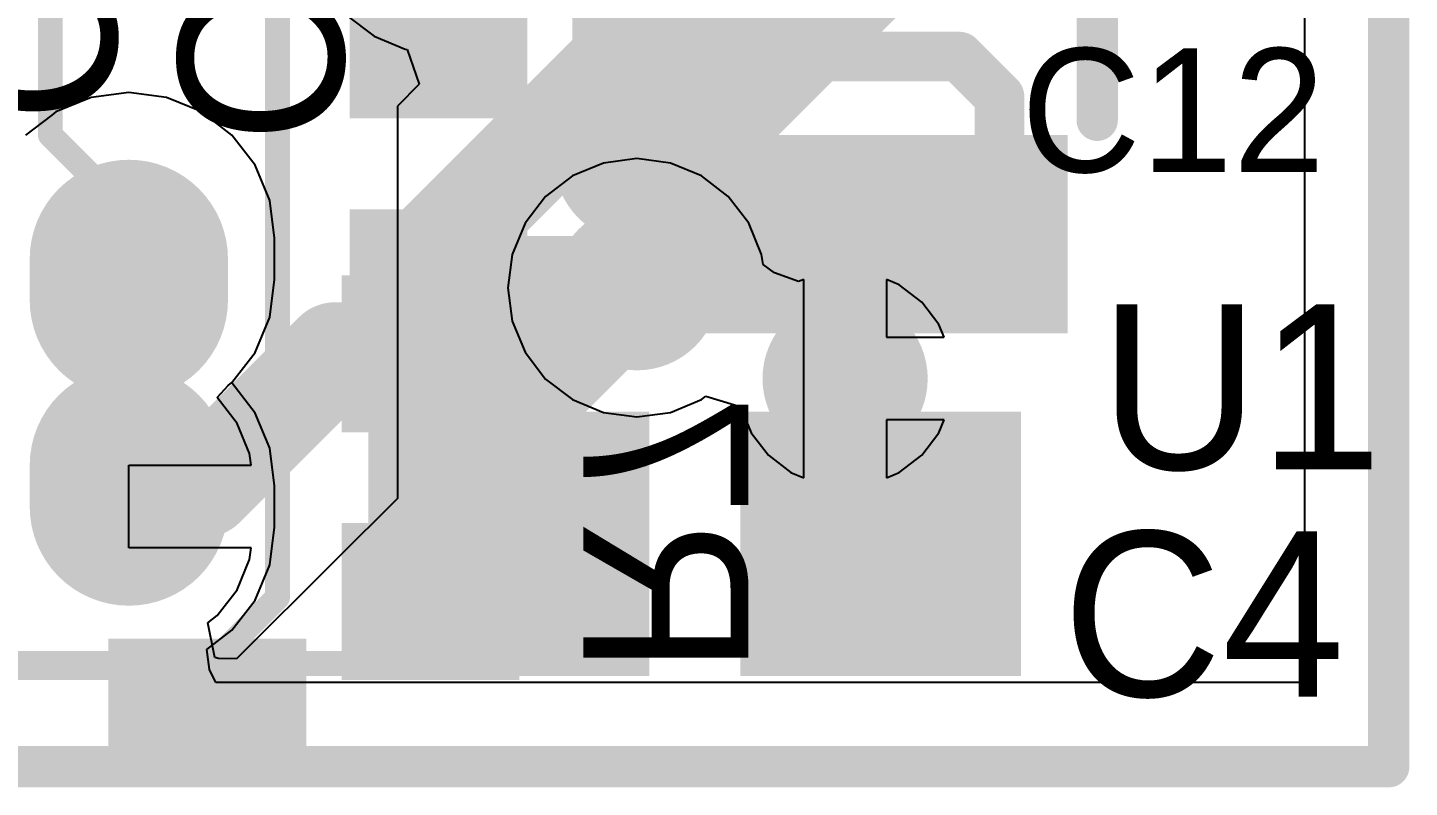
# Model space of a CAD drawing. Header units: millimetres. Extents: x 4.73 to 7.73, y 2.83 to 6.27.
# Drawn here: x 5.8505 to 6.185, y 3.005 to 3.189 of the extents above; entities that cross this region are included whole.
import ezdxf

# ---------------------------------------------------------------- set-up
doc = ezdxf.new("R2010")
doc.units = ezdxf.units.MM
doc.header["$MEASUREMENT"] = 0
for name, color, linetype in [('BottomLayer', 5, 'Continuous'), ('BottomOverlay', 54, 'Continuous'), ('BottomPaste', 16, 'Continuous'), ('BottomSolder', 6, 'Continuous'), ('KeepOutLayer', 6, 'Continuous'), ('MidLayer1', 16, 'Continuous'), ('MidLayer2', 76, 'Continuous'), ('MultiLayer', 9, 'Continuous'), ('TopLayer', 1, 'Continuous'), ('TopOverlay', 2, 'Continuous'), ('TopPaste', 8, 'Continuous'), ('TopSolder', 216, 'Continuous')]:
    doc.layers.add(name, color=color, linetype=linetype)

msp = doc.modelspace()

# ---------------------------------------------------------------- linework, layer by layer
at = {"layer": 'BottomLayer'}
for points, const_width in [([(6.011, 3.197), (6.011, 3.281)], 0.025), ([(5.948, 3.134), (6.011, 3.197)], 0.025), ([(5.875, 3.133), (5.875, 3.123)], 0.04), ([(5.948, 3.11), (5.948, 3.134)], 0.025), ([(5.893, 3.078), (5.925, 3.11)], 0.025), ([(5.925, 3.11), (5.948, 3.11)], 0.025), ([(5.875, 3.073), (5.875, 3.083)], 0.04), ([(5.875, 3.078), (5.893, 3.078)], 0.025), ([(5.933, 3.035), (5.948, 3.05)], 0.006), ([(5.84, 3.035), (5.933, 3.035)], 0.006)]:
    msp.add_lwpolyline(points, dxfattribs=dict(at, const_width=const_width))
for points, const_width in [([(6.00475, 3.197, 1), (6.01725, 3.197, 1)], 0.0125), ([(6.00475, 3.197, 1), (6.01725, 3.197, 1)], 0.0125), ([(5.865, 3.133, 1), (5.885, 3.133, 1)], 0.02), ([(5.94175, 3.134, 1), (5.95425, 3.134, 1)], 0.0125), ([(5.94175, 3.134, 1), (5.95425, 3.134, 1)], 0.0125), ([(5.865, 3.123, 1), (5.885, 3.123, 1)], 0.02), ([(5.99, 3.126, 1), (6.006, 3.126, 1)], 0.016), ([(5.91875, 3.11, 1), (5.93125, 3.11, 1)], 0.0125), ([(5.91875, 3.11, 1), (5.93125, 3.11, 1)], 0.0125), ([(5.94175, 3.11, 1), (5.95425, 3.11, 1)], 0.0125), ([(5.94175, 3.11, 1), (5.95425, 3.11, 1)], 0.0125), ([(6.0404, 3.104, 1), (6.0564, 3.104, 1)], 0.016), ([(5.865, 3.083, 1), (5.885, 3.083, 1)], 0.02), ([(5.865, 3.073, 1), (5.885, 3.073, 1)], 0.02), ([(5.86875, 3.078, 1), (5.88125, 3.078, 1)], 0.0125), ([(5.88675, 3.078, 1), (5.89925, 3.078, 1)], 0.0125), ([(5.88675, 3.078, 1), (5.89925, 3.078, 1)], 0.0125), ([(5.9465, 3.05, 1), (5.9495, 3.05, 1)], 0.003), ([(5.9315, 3.035, 1), (5.9345, 3.035, 1)], 0.003), ([(5.9315, 3.035, 1), (5.9345, 3.035, 1)], 0.003)]:
    msp.add_lwpolyline(points, format="xyb", close=True, dxfattribs=dict(at, const_width=const_width))
for points in [[(5.9305, 3.125), (5.9305, 3.095), (5.9655, 3.125), (5.9655, 3.095)], [(5.9305, 3.065), (5.9305, 3.035), (5.9655, 3.065), (5.9655, 3.035)]]:
    msp.add_solid(points, dxfattribs=at)
at = {"layer": 'BottomOverlay'}
msp.add_solid([(5.87, 3.014), (5.918, 3.014), (5.87, 3.041), (5.918, 3.041)], dxfattribs=at)
at = {"layer": 'BottomPaste'}
for points in [[(5.9305, 3.125), (5.9305, 3.095), (5.9655, 3.125), (5.9655, 3.095)], [(5.9305, 3.065), (5.9305, 3.035), (5.9655, 3.065), (5.9655, 3.035)]]:
    msp.add_solid(points, dxfattribs=at)
at = {"layer": 'BottomSolder', "const_width": 0.048}
for points in [[(5.875, 3.133), (5.875, 3.123)], [(5.875, 3.073), (5.875, 3.083)]]:
    msp.add_lwpolyline(points, dxfattribs=at)
at = {"layer": 'BottomSolder'}
for points, const_width in [([(5.863, 3.133, 1), (5.887, 3.133, 1)], 0.024), ([(5.863, 3.123, 1), (5.887, 3.123, 1)], 0.024), ([(5.988, 3.126, 1), (6.008, 3.126, 1)], 0.02), ([(6.0384, 3.104, 1), (6.0584, 3.104, 1)], 0.02), ([(5.863, 3.083, 1), (5.887, 3.083, 1)], 0.024), ([(5.863, 3.073, 1), (5.887, 3.073, 1)], 0.024)]:
    msp.add_lwpolyline(points, format="xyb", close=True, dxfattribs=dict(at, const_width=const_width))
for points in [[(5.9265, 3.129), (5.9265, 3.091), (5.9695, 3.129), (5.9695, 3.091)], [(5.9265, 3.069), (5.9265, 3.031), (5.9695, 3.069), (5.9695, 3.031)]]:
    msp.add_solid(points, dxfattribs=at)
at = {"layer": 'KeepOutLayer', "const_width": 0.01}
for points in [[(6.18, 3.01), (6.18, 4.08)], [(5.09, 3.01), (6.18, 3.01)]]:
    msp.add_lwpolyline(points, dxfattribs=at)
at = {"layer": 'KeepOutLayer', "const_width": 0.005}
msp.add_lwpolyline([(6.1775, 3.01, 1), (6.1825, 3.01, 1)], format="xyb", close=True, dxfattribs=at)
msp.add_lwpolyline([(6.1775, 3.01, 1), (6.1825, 3.01, 1)], format="xyb", close=True, dxfattribs=at)
at = {"layer": 'MidLayer1'}
for p, q in [((6.15961, 3.26825), (6.15961, 3.03039)), ((5.86586, 3.1721), (5.85735, 3.16857)), ((5.875, 3.1733), (5.86586, 3.1721)), ((5.88414, 3.1721), (5.875, 3.1733)), ((5.89265, 3.16857), (5.88414, 3.1721)), ((5.85634, 3.1678), (5.85, 3.16299)), ((5.85735, 3.16857), (5.85634, 3.1678)), ((5.89996, 3.16296), (5.89265, 3.16857)), ((5.90557, 3.15565), (5.89996, 3.16296)), ((5.9091, 3.14714), (5.90557, 3.15565)), ((5.98991, 3.1562), (5.98237, 3.15308)), ((5.998, 3.15727), (5.98991, 3.1562)), ((6.00609, 3.1562), (5.998, 3.15727)), ((6.01363, 3.15308), (6.00609, 3.1562)), ((5.98237, 3.15308), (5.97589, 3.14811)), ((6.02011, 3.14811), (6.01363, 3.15308)), ((5.97589, 3.14811), (5.97092, 3.14163)), ((6.02508, 3.14163), (6.02011, 3.14811)), ((5.9103, 3.138), (5.9091, 3.14714)), ((5.97092, 3.14163), (5.9678, 3.13409)), ((6.0282, 3.13409), (6.02508, 3.14163)), ((5.9103, 3.128), (5.9103, 3.138)), ((5.9678, 3.13409), (5.96673, 3.126)), ((6.02853, 3.13161), (6.0282, 3.13409)), ((6.03132, 3.12958), (6.02853, 3.13161)), ((5.9091, 3.11886), (5.9103, 3.128)), ((6.03714, 3.12748), (6.03132, 3.12958)), ((6.0384, 3.128), (6.03714, 3.12748)), ((6.0384, 3.104), (6.0384, 3.128)), ((6.06151, 3.12671), (6.0584, 3.128)), ((6.0584, 3.128), (6.0584, 3.114)), ((5.96673, 3.126), (5.9678, 3.11791)), ((6.06695, 3.12254), (6.06151, 3.12671)), ((6.07111, 3.11711), (6.06695, 3.12254)), ((5.90557, 3.11035), (5.9091, 3.11886)), ((5.9678, 3.11791), (5.97092, 3.11037)), ((6.0724, 3.114), (6.07111, 3.11711)), ((6.0584, 3.114), (6.0724, 3.114)), ((5.89996, 3.10304), (5.90557, 3.11035)), ((5.97092, 3.11037), (5.97589, 3.10389)), ((5.89996, 3.10296), (5.89996, 3.10304)), ((5.90557, 3.09565), (5.89996, 3.10296)), ((5.97589, 3.10389), (5.98237, 3.09892)), ((6.0384, 3.08), (6.0384, 3.104)), ((5.98237, 3.09892), (5.98991, 3.0958)), ((6.00609, 3.0958), (6.01363, 3.09892)), ((6.01363, 3.09892), (6.01467, 3.09972)), ((6.01467, 3.09972), (6.02161, 3.09765)), ((6.02161, 3.09765), (6.02343, 3.09635)), ((5.9091, 3.08714), (5.90557, 3.09565)), ((5.98991, 3.0958), (5.998, 3.09473)), ((5.998, 3.09473), (6.00609, 3.0958)), ((6.02343, 3.09635), (6.02569, 3.09089)), ((6.02569, 3.09089), (6.02986, 3.08546)), ((6.0724, 3.094), (6.0584, 3.094)), ((6.0584, 3.094), (6.0584, 3.08)), ((6.06695, 3.08546), (6.07111, 3.09089)), ((6.07111, 3.09089), (6.0724, 3.094)), ((5.9103, 3.078), (5.9091, 3.08714)), ((6.02986, 3.08546), (6.03529, 3.08129)), ((6.06151, 3.08129), (6.06695, 3.08546)), ((6.03529, 3.08129), (6.0384, 3.08)), ((6.0584, 3.08), (6.06151, 3.08129)), ((5.9103, 3.068), (5.9103, 3.078)), ((5.9091, 3.05886), (5.9103, 3.068)), ((5.90557, 3.05035), (5.9091, 3.05886)), ((5.89996, 3.04304), (5.90557, 3.05035)), ((5.89391, 3.03839), (5.89996, 3.04304)), ((5.89454, 3.03354), (5.89391, 3.03839)), ((5.89607, 3.03039), (5.89454, 3.03354)), ((6.15961, 3.03039), (5.89607, 3.03039))]:
    msp.add_line(p, q, dxfattribs=at)
at = {"layer": 'MidLayer1', "const_width": 0.04}
for points in [[(5.875, 3.133), (5.875, 3.123)], [(5.875, 3.073), (5.875, 3.083)]]:
    msp.add_lwpolyline(points, dxfattribs=at)
at = {"layer": 'MidLayer1'}
for points, const_width in [([(5.865, 3.133, 1), (5.885, 3.133, 1)], 0.02), ([(5.865, 3.123, 1), (5.885, 3.123, 1)], 0.02), ([(5.99, 3.126, 1), (6.006, 3.126, 1)], 0.016), ([(6.0404, 3.104, 1), (6.0564, 3.104, 1)], 0.016), ([(5.865, 3.083, 1), (5.885, 3.083, 1)], 0.02), ([(5.865, 3.073, 1), (5.885, 3.073, 1)], 0.02)]:
    msp.add_lwpolyline(points, format="xyb", close=True, dxfattribs=dict(at, const_width=const_width))
at = {"layer": 'MidLayer2'}
for p, q in [((5.92789, 3.19189), (5.93437, 3.18692)), ((5.93437, 3.18692), (5.94191, 3.1838)), ((5.94191, 3.1838), (5.94242, 3.18373)), ((5.94242, 3.18373), (5.94528, 3.17528)), ((5.94528, 3.17528), (5.94, 3.17)), ((5.86586, 3.1721), (5.85735, 3.16857)), ((5.875, 3.1733), (5.86586, 3.1721)), ((5.88414, 3.1721), (5.875, 3.1733)), ((5.89265, 3.16857), (5.88414, 3.1721)), ((5.85634, 3.1678), (5.85, 3.16299)), ((5.85735, 3.16857), (5.85634, 3.1678)), ((5.89996, 3.16296), (5.89265, 3.16857)), ((5.94, 3.17), (5.94, 3.115)), ((5.90557, 3.15565), (5.89996, 3.16296)), ((5.9091, 3.14714), (5.90557, 3.15565)), ((5.9103, 3.138), (5.9091, 3.14714)), ((5.9103, 3.128), (5.9103, 3.138)), ((5.9091, 3.11886), (5.9103, 3.128)), ((5.90557, 3.11035), (5.9091, 3.11886)), ((5.94, 3.115), (5.94, 3.075)), ((5.89996, 3.10304), (5.90557, 3.11035)), ((5.8964, 3.0994), (5.89904, 3.10233)), ((5.89904, 3.10233), (5.89996, 3.10304)), ((5.90121, 3.09313), (5.8964, 3.0994)), ((5.90423, 3.08583), (5.90121, 3.09313)), ((5.9046, 3.083), (5.90423, 3.08583)), ((5.875, 3.063), (5.875, 3.083)), ((5.875, 3.083), (5.9046, 3.083)), ((5.94, 3.075), (5.925, 3.06)), ((5.9046, 3.063), (5.875, 3.063)), ((5.90423, 3.06017), (5.9046, 3.063)), ((5.925, 3.06), (5.9011, 3.0361)), ((5.90121, 3.05287), (5.90423, 3.06017)), ((5.8964, 3.0466), (5.90121, 3.05287)), ((5.89409, 3.04483), (5.8964, 3.0466)), ((5.89583, 3.03646), (5.89409, 3.04483)), ((5.8967, 3.03625), (5.89583, 3.03646)), ((5.9011, 3.0361), (5.8967, 3.03625))]:
    msp.add_line(p, q, dxfattribs=at)
for points, const_width in [([(5.998, 3.157), (6.092, 3.251)], 0.04), ([(5.998, 3.126), (5.998, 3.157)], 0.02), ([(5.875, 3.133), (5.875, 3.123)], 0.04), ([(5.875, 3.073), (5.875, 3.083)], 0.04)]:
    msp.add_lwpolyline(points, dxfattribs=dict(at, const_width=const_width))
for points, const_width in [([(5.988, 3.157, 1), (6.008, 3.157, 1)], 0.02), ([(5.993, 3.157, 1), (6.003, 3.157, 1)], 0.01), ([(5.865, 3.133, 1), (5.885, 3.133, 1)], 0.02), ([(5.865, 3.123, 1), (5.885, 3.123, 1)], 0.02), ([(5.99, 3.126, 1), (6.006, 3.126, 1)], 0.016), ([(5.993, 3.126, 1), (6.003, 3.126, 1)], 0.01), ([(6.0404, 3.104, 1), (6.0564, 3.104, 1)], 0.016), ([(5.865, 3.083, 1), (5.885, 3.083, 1)], 0.02), ([(5.865, 3.073, 1), (5.885, 3.073, 1)], 0.02)]:
    msp.add_lwpolyline(points, format="xyb", close=True, dxfattribs=dict(at, const_width=const_width))
at = {"layer": 'MultiLayer', "const_width": 0.016}
for points in [[(5.99, 3.126, 1), (6.006, 3.126, 1)], [(6.0404, 3.104, 1), (6.0564, 3.104, 1)]]:
    msp.add_lwpolyline(points, format="xyb", close=True, dxfattribs=at)
at = {"layer": 'TopLayer'}
for points, const_width in [([(5.856, 3.163), (5.856, 3.28)], 0.006), ([(5.95, 3.186), (5.95, 3.214)], 0.02), ([(5.911, 3.051), (5.911, 3.202)], 0.006), ([(6.011, 3.164), (6.029, 3.182)], 0.012), ([(6.029, 3.182), (6.076, 3.182)], 0.012), ([(6.076, 3.182), (6.0858, 3.1722)], 0.012), ([(6.0858, 3.139), (6.0858, 3.1722)], 0.012), ([(6.011, 3.139), (6.011, 3.164)], 0.012), ([(5.856, 3.163), (5.875, 3.144)], 0.006), ([(5.875, 3.128), (5.875, 3.153)], 0.006), ([(5.875, 3.133), (5.875, 3.123)], 0.04), ([(6.0484, 3.104), (6.0484, 3.139)], 0.02), ([(5.95, 3.126), (5.998, 3.126)], 0.025), ([(5.967, 3.095), (5.998, 3.126)], 0.025), ([(6.0484, 3.104), (6.0484, 3.105)], 0.02), ([(6.0484, 3.0726), (6.0484, 3.104)], 0.02), ([(5.967, 3.064), (5.967, 3.095)], 0.025), ([(5.875, 3.073), (5.875, 3.083)], 0.04), ([(6.0484, 3.0726), (6.057, 3.064)], 0.02), ([(5.894, 3.034), (5.911, 3.051)], 0.006), ([(5.842, 3.034), (5.894, 3.034)], 0.006)]:
    msp.add_lwpolyline(points, dxfattribs=dict(at, const_width=const_width))
for points, const_width in [([(5.945, 3.186, 1), (5.955, 3.186, 1)], 0.01), ([(6.026, 3.182, 1), (6.032, 3.182, 1)], 0.006), ([(6.026, 3.182, 1), (6.032, 3.182, 1)], 0.006), ([(6.073, 3.182, 1), (6.079, 3.182, 1)], 0.006), ([(6.073, 3.182, 1), (6.079, 3.182, 1)], 0.006), ([(6.0828, 3.1722, 1), (6.0888, 3.1722, 1)], 0.006), ([(6.0828, 3.1722, 1), (6.0888, 3.1722, 1)], 0.006), ([(6.008, 3.164, 1), (6.014, 3.164, 1)], 0.006), ([(6.008, 3.164, 1), (6.014, 3.164, 1)], 0.006), ([(5.8545, 3.163, 1), (5.8575, 3.163, 1)], 0.003), ([(5.8545, 3.163, 1), (5.8575, 3.163, 1)], 0.003), ([(5.8735, 3.153, 1), (5.8765, 3.153, 1)], 0.003), ([(5.865, 3.133, 1), (5.885, 3.133, 1)], 0.02), ([(6.0434, 3.139, 1), (6.0534, 3.139, 1)], 0.01), ([(5.8735, 3.144, 1), (5.8765, 3.144, 1)], 0.003), ([(6.008, 3.139, 1), (6.014, 3.139, 1)], 0.006), ([(6.0828, 3.139, 1), (6.0888, 3.139, 1)], 0.006), ([(5.865, 3.123, 1), (5.885, 3.123, 1)], 0.02), ([(5.99, 3.126, 1), (6.006, 3.126, 1)], 0.016), ([(5.94375, 3.126, 1), (5.95625, 3.126, 1)], 0.0125), ([(5.99175, 3.126, 1), (6.00425, 3.126, 1)], 0.0125), ([(5.99175, 3.126, 1), (6.00425, 3.126, 1)], 0.0125), ([(5.8735, 3.128, 1), (5.8765, 3.128, 1)], 0.003), ([(6.0404, 3.104, 1), (6.0564, 3.104, 1)], 0.016), ([(6.0434, 3.105, 1), (6.0534, 3.105, 1)], 0.01), ([(6.0434, 3.104, 1), (6.0534, 3.104, 1)], 0.01), ([(6.0434, 3.104, 1), (6.0534, 3.104, 1)], 0.01), ([(6.0434, 3.104, 1), (6.0534, 3.104, 1)], 0.01), ([(5.96075, 3.095, 1), (5.97325, 3.095, 1)], 0.0125), ([(5.96075, 3.095, 1), (5.97325, 3.095, 1)], 0.0125), ([(5.865, 3.083, 1), (5.885, 3.083, 1)], 0.02), ([(5.865, 3.073, 1), (5.885, 3.073, 1)], 0.02), ([(6.0434, 3.0726, 1), (6.0534, 3.0726, 1)], 0.01), ([(6.0434, 3.0726, 1), (6.0534, 3.0726, 1)], 0.01), ([(5.96075, 3.064, 1), (5.97325, 3.064, 1)], 0.0125), ([(6.052, 3.064, 1), (6.062, 3.064, 1)], 0.01), ([(5.9095, 3.051, 1), (5.9125, 3.051, 1)], 0.003), ([(5.9095, 3.051, 1), (5.9125, 3.051, 1)], 0.003), ([(5.8925, 3.034, 1), (5.8955, 3.034, 1)], 0.003), ([(5.8925, 3.034, 1), (5.8955, 3.034, 1)], 0.003)]:
    msp.add_lwpolyline(points, format="xyb", close=True, dxfattribs=dict(at, const_width=const_width))
for points in [[(5.9325, 3.201), (5.9325, 3.171), (5.9675, 3.201), (5.9675, 3.171)], [(5.9885, 3.18), (5.9885, 3.15), (6.0235, 3.18), (6.0235, 3.15)], [(5.9985, 3.119), (6.0235, 3.119), (5.9985, 3.159), (6.0235, 3.159)], [(6.0359, 3.119), (6.0609, 3.119), (6.0359, 3.159), (6.0609, 3.159)], [(6.0733, 3.119), (6.0983, 3.119), (6.0733, 3.159), (6.0983, 3.159)], [(5.9325, 3.141), (5.9325, 3.111), (5.9675, 3.141), (5.9675, 3.111)], [(5.937, 3.036), (5.997, 3.036), (5.937, 3.092), (5.997, 3.092)], [(6.027, 3.036), (6.087, 3.036), (6.027, 3.092), (6.087, 3.092)]]:
    msp.add_solid(points, dxfattribs=at)
at = {"layer": 'TopOverlay', "const_width": 0.01}
for points in [[(5.98738, 3.16656), (5.98738, 3.20593)], [(6.10943, 3.16656), (6.10943, 3.20593)]]:
    msp.add_lwpolyline(points, dxfattribs=at)
at = {"layer": 'TopOverlay', "const_width": 0.005}
for points in [[(5.98488, 3.16656, 1), (5.98988, 3.16656, 1)], [(6.10693, 3.16656, 1), (6.11193, 3.16656, 1)]]:
    msp.add_lwpolyline(points, format="xyb", close=True, dxfattribs=at)
at = {"layer": 'TopPaste'}
for points in [[(5.9325, 3.201), (5.9325, 3.171), (5.9675, 3.201), (5.9675, 3.171)], [(5.9885, 3.18), (5.9885, 3.15), (6.0235, 3.18), (6.0235, 3.15)], [(5.9985, 3.119), (6.0235, 3.119), (5.9985, 3.159), (6.0235, 3.159)], [(6.0359, 3.119), (6.0609, 3.119), (6.0359, 3.159), (6.0609, 3.159)], [(6.0733, 3.119), (6.0983, 3.119), (6.0733, 3.159), (6.0983, 3.159)], [(5.9325, 3.141), (5.9325, 3.111), (5.9675, 3.141), (5.9675, 3.111)], [(5.937, 3.036), (5.997, 3.036), (5.937, 3.092), (5.997, 3.092)], [(6.027, 3.036), (6.087, 3.036), (6.027, 3.092), (6.087, 3.092)]]:
    msp.add_solid(points, dxfattribs=at)
at = {"layer": 'TopSolder', "const_width": 0.048}
for points in [[(5.875, 3.133), (5.875, 3.123)], [(5.875, 3.073), (5.875, 3.083)]]:
    msp.add_lwpolyline(points, dxfattribs=at)
at = {"layer": 'TopSolder'}
for points, const_width in [([(5.863, 3.133, 1), (5.887, 3.133, 1)], 0.024), ([(5.863, 3.123, 1), (5.887, 3.123, 1)], 0.024), ([(5.988, 3.126, 1), (6.008, 3.126, 1)], 0.02), ([(6.0384, 3.104, 1), (6.0584, 3.104, 1)], 0.02), ([(5.863, 3.083, 1), (5.887, 3.083, 1)], 0.024), ([(5.863, 3.073, 1), (5.887, 3.073, 1)], 0.024)]:
    msp.add_lwpolyline(points, format="xyb", close=True, dxfattribs=dict(at, const_width=const_width))
for points in [[(5.9285, 3.205), (5.9285, 3.167), (5.9715, 3.205), (5.9715, 3.167)], [(5.9845, 3.184), (5.9845, 3.146), (6.0275, 3.184), (6.0275, 3.146)], [(5.9945, 3.115), (6.0275, 3.115), (5.9945, 3.163), (6.0275, 3.163)], [(5.999, 3.115), (6.093, 3.115), (5.999, 3.163), (6.093, 3.163)], [(6.0319, 3.115), (6.0649, 3.115), (6.0319, 3.163), (6.0649, 3.163)], [(6.0693, 3.115), (6.1023, 3.115), (6.0693, 3.163), (6.1023, 3.163)], [(5.9285, 3.145), (5.9285, 3.107), (5.9715, 3.145), (5.9715, 3.107)], [(5.933, 3.032), (6.001, 3.032), (5.933, 3.096), (6.001, 3.096)], [(6.023, 3.032), (6.091, 3.032), (6.023, 3.096), (6.091, 3.096)]]:
    msp.add_solid(points, dxfattribs=at)

# ---------------------------------------------------------------- texts
at = {"layer": 'BottomOverlay', "text_generation_flag": 2}
msp.add_text('R7', height=0.04, rotation=270, dxfattribs=at).set_placement((5.985, 3.032))
at = {"layer": 'TopOverlay'}
for s, p in [('C19', (5.872, 3.166)), ('C2', (5.927, 3.161))]:
    msp.add_text(s, height=0.04, rotation=90, dxfattribs=at).set_placement(p)
for s, height, p in [('C12', 0.03, (6.091, 3.154)), ('U1', 0.04, (6.11, 3.082)), ('C4', 0.04, (6.101, 3.027))]:
    msp.add_text(s, height=height, dxfattribs=at).set_placement(p)

doc.saveas('drawing.dxf')
